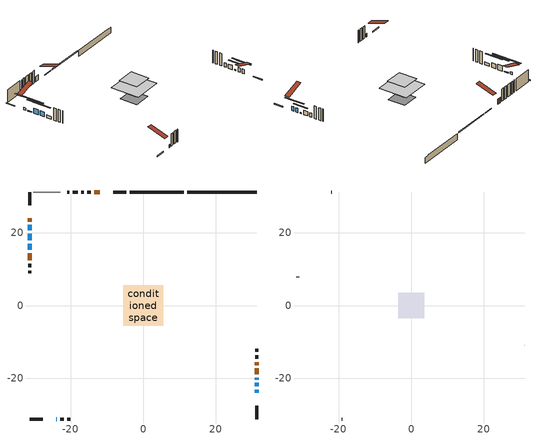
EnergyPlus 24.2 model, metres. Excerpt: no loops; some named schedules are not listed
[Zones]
conditioned space
 floor outside (Floor1 construction): -2.31,-2.31 -2.31,2.31 2.31,2.31 2.31,-2.31 z0.16
 floor adiabatic (AdiabaticFloorConstruction): -5.53,-5.53 -5.53,5.53 5.53,5.53 5.53,-5.53 z2.6
 floor foundation (Slab1 construction): -3.4,-3.4 -3.4,3.4 3.4,3.4 3.4,-3.4 z-2.16
 wall outside (RimJoist2 construction): -4.67,31.25 -8.27,31.25 / -31.25,-31.25 -27.65,-31.25 / -31.25,31.25 -31.25,27.65 / 31.25,-31.25 31.25,-27.65 z0.16:0.46
 wall outside (AdiabaticWallConstruction 1): -11.95,31.25 -13.47,31.25 z0.16:2.19
 wall outside (AdiabaticWallConstruction): -23.97,-31.25 -23.76,-31.25 z0.16:1.38; -31.25,22.17 -31.25,20.69 z0.16:0.44; 31.25,-23.96 31.25,-23.15 / 31.25,-22.22 31.25,-21.33 z0.16:1.81; 31.25,-20.4 31.25,-19.89 z0.16:0.67; -31.25,19.77 -31.25,17.99 z0.16:2.19; -31.25,17.06 -31.25,15.33 z0.16:1.99
 wall outside (Wall1 construction): -14.4,31.25 -15.39,31.25 / -22.83,-31.25 -21.84,-31.25 / -31.25,11.54 -31.25,10.55 / 31.25,-14.67 31.25,-13.68 z0.16:5.04
 wall outside (Wall2 construction): -16.32,31.25 -17.13,31.25 / -20.91,-31.25 -20.1,-31.25 / -31.25,9.62 -31.25,8.81 / 31.25,-12.75 31.25,-11.93 z0.16:5.04
 wall foundation (FoundationWall1 construction): 12.05,31.25,-2.16 12.05,31.25,0.16 29.33,31.25,0.16 29.33,31.25,-0.06 31.25,31.25,-0.06 31.25,31.25,-2.16
 wall othersidecoefficients (RimJoist1 construction): 11.12,31.25 -3.74,31.25 z0.16:0.46
 wall othersidecoefficients (AdiabaticWallConstruction): -31.25,23.97 -31.25,23.1 z0.16:1.02; 31.25,-18.96 31.25,-17.34 / 31.25,-16.41 31.25,-15.59 z0.16:1.81; -31.25,14.4 -31.25,12.47 z0.16:1.28
 wall othersidecoefficients (Wall3 construction): -18.06,31.25 -19.41,31.25 z0.16:5.04
 wall othersidecoefficients (Wall4 construction): -20.34,31.25 -20.94,31.25 z0.16:5.04
 wall adiabatic (Wall6 construction): -22.92,31.25 -30.32,31.25 z0.16:5.04
 window (WindowConstruction 5): -23.96,-31.25 -23.76,-31.25 z0.16:1.38
 window (WindowConstruction 6): -31.25,22.17 -31.25,20.69 z0.16:0.44
 window (WindowConstruction): 31.25,-23.96 31.25,-23.15 z0.16:1.81
 window (WindowConstruction 1): 31.25,-22.22 31.25,-21.33 z0.16:1.81
 window (WindowConstruction 2): 31.25,-20.4 31.25,-19.89 z0.16:0.67
 window (WindowConstruction 3): -31.25,19.77 -31.25,17.99 z0.16:2.19
 window (WindowConstruction 4): -31.25,17.06 -31.25,15.33 z0.16:1.99
 door (Door): -11.95,31.25 -13.47,31.25 z0.16:2.19
 door inside (Window 3): -31.25,23.96 -31.25,23.1 z0.16:1.02
 door inside (Window): 31.25,-18.96 31.25,-17.34 z0.16:1.81
 door inside (Window 1): 31.25,-16.41 31.25,-15.6 z0.16:1.81
 door inside (Window 2): -31.25,14.4 -31.25,12.47 z0.16:1.28
 ceiling adiabatic (AdiabaticFloorConstruction): 5.53,-5.53 5.53,5.53 -5.53,5.53 -5.53,-5.53 z2.6
attic - vented
 floor to conditioned space (Floor2 construction Reversed): -3.55,-3.55 -3.55,3.55 3.55,3.55 3.55,-3.55 z5.04
 wall outside (Wall5 construction): -21.87,31.25 -21.99,31.25 / -19.17,-31.25 -19.05,-31.25 / -31.25,7.88 -31.25,7.76 / 31.25,-11.01 31.25,-10.89 z0.16:5.04
 roof outside (Roof1 construction): -11.02,31.25,5.04 -11.02,24.32,7.34 -9.2,24.32,7.34 -9.2,31.25,5.04; -24.89,-31.25,5.04 -24.89,-24.32,7.34 -26.72,-24.32,7.34 -26.72,-31.25,5.04; -31.25,24.89,5.04 -24.32,24.89,7.34 -24.32,26.72,7.34 -31.25,26.72,5.04; 31.25,-24.89,5.04 24.32,-24.89,7.34 24.32,-26.72,7.34 31.25,-26.72,5.04
shading: -31.25,15.61 -31.25,27.25 -31.66,27.25 -31.66,15.61 z5.52; 31.25,-20.51 31.25,-26.6 31.66,-26.6 31.66,-20.51 z4.45; 31.25,-18.69 31.25,-24.86 31.66,-24.86 31.66,-18.69 z4.45; 31.25,-17.25 31.25,-23.04 31.66,-23.04 31.66,-17.25 z3.31; -31.25,15.35 -31.25,22.4 -31.66,22.4 -31.66,15.35 z4.83; -31.25,12.69 -31.25,19.7 -31.66,19.7 -31.66,12.69 z4.63
[Building]
Building 1: Terrain=Suburbs
[Site:Location]
Toronto City Centre_ON: Latitude {deg}=43.63; Longitude {deg}=-79.39; Time Zone {hr}=-5; Elevation {m}=77; Keep Site Location Information=Yes
[Site:GroundTemperature:Shallow]
5.01852, 3.26908, 3.12898, 3.95918, 7.29196, 10.6092, 13.4851, 15.3069, 15.4617, 13.9799, 11.1774, 7.9619
[Site:WaterMainsTemperature]
Calculation Method=Schedule; Temperature Schedule=mains temperature schedule
[Material] Roughness=Rough; Thermal Absorptance=0.9
Name | Thickness {m} | Conductivity {W/m-K} | Density {kg/m3} | Specific Heat {J/kg-K} | Solar Absorptance | Visible Absorptance
asphalt or fiberglass shingles | 0.00635 | 0.162714 | 1121.4 | 1465.45 | 0.91 | 0.91
ceiling loosefill ins | 0.0846667 | 0.0480833 | 16.02 | 1046.75 | 0.7 | 0.7
ceiling stud and cavity | 0.1397 | 0.107357 | 65.682 | 1177.47 | 0.7 | 0.7
concrete 4.0 in. | 0.1016 | 1.803125 | 2242.8 | 837.4 | 0.7 | 0.7
concrete 8.0 in. | 0.2032 | 1.803125 | 2242.8 | 837.4 | 0.7 | 0.7
door material | 0.04445 | 0.419911 | 512.64 | 1214.23 | 0.7 | 0.7
door material 1 | 0.04445 | 0.438462 | 512.64 | 1214.23 | 0.7 | 0.7
door material 2 | 0.04445 | 0.42588 | 512.64 | 1214.23 | 0.7 | 0.7
door material 3 | 0.04445 | 0.450386 | 512.64 | 1214.23 | 0.7 | 0.7
door material 4 | 0.04445 | 0.327969 | 512.64 | 1214.23 | 0.7 | 0.7
exterior vertical ins | 0.00196271 | 0.029427 | 32.04 | 1214.23 | 0.7 | 0.7
floor covering | 0.0127 | 0.0433444 | 54.468 | 1339.84 | 0.6 | 0.6
floor rigid ins; rim joist rigid ins | 0.051816 | 0.029427 | 32.04 | 1214.23 | 0.7 | 0.7
floor rigid ins 1; wall rigid ins | 0.512978 | 0.029427 | 32.04 | 1214.23 | 0.7 | 0.7
floor stud and cavity | 0.1397 | 0.118379 | 92.3553 | 1139.71 | 0.7 | 0.7
floor stud and cavity 1 | 0.1397 | 1.75129 | 37.0049 | 1207.88 | 0.7 | 0.7
furniture material conditioned space 1 | 0.1524 | 0.115458 | 640.8 | 1214.23 | 0.6 | 0.6
gypsum board | 0.0127 | 0.160291 | 801 | 837.4 | 0.6 | 0.6
gypsum board 1 | 0.0127 | 0.160291 | 801 | 837.4 | 0.7 | 0.7
osb sheathing 0.5 in. | 0.0127 | 0.115458 | 512.64 | 1214.23 | 0.7 | 0.7
osb sheathing 0.5 in. 1 | 0.0127 | 0.115458 | 512.64 | 1214.23 | 0.74 | 0.74
osb sheathing 0.75 in. | 0.01905 | 0.115458 | 512.64 | 1214.23 | 0.7 | 0.7
osb sheathing 2.0 in. | 0.0508 | 0.115458 | 512.64 | 1214.23 | 0.7 | 0.7
rim joist stud and cavity | 0.0508 | 0.0360119 | 125.044 | 1163.47 | 0.6 | 0.6
rim joist stud and cavity 1 | 0.0508 | 0.0555256 | 125.044 | 1163.47 | 0.6 | 0.6
slab rigid ins | 0.00025908 | 0.029427 | 32.04 | 1214.23 | 0.7 | 0.7
wall stud and cavity | 0.1397 | 0.102372 | 139.0536 | 1170.24 | 0.7 | 0.7
wall stud and cavity 1 | 0.1397 | 0.0863312 | 139.0536 | 1170.24 | 0.7 | 0.7
wall stud and cavity 2 | 0.1397 | 0.105148 | 139.0536 | 1170.24 | 0.7 | 0.7
wall stud and cavity 3 | 0.1397 | 0.0854438 | 139.0536 | 1170.24 | 0.7 | 0.7
wall stud and cavity 4 | 0.0889 | 6.9971 | 50.32683 | 1063.81 | 0.6 | 0.6
wall stud and cavity 5 | 0.1397 | 0.0784328 | 139.0536 | 1170.24 | 0.7 | 0.7
wall stud and cavity 6 | 0.0889 | 0.380278 | 52.3479 | 1209.89 | 0.7 | 0.7
wall stud and cavity 7 | 0.0889 | 0.391764 | 83.0341 | 1211.67 | 0.7 | 0.7
wood siding | 0.0254 | 0.102417 | 544.68 | 1172.36 | 0.74 | 0.74
wood siding 1 | 0.00254 | 0.102417 | 544.68 | 1172.36 | 0.74 | 0.74
wood siding 2; wood siding 3; wood siding 4 | 0.0254 | 0.102417 | 544.68 | 1172.36 | 0.7 | 0.7
[WindowMaterial:SimpleGlazingSystem]
Name | U-Factor {W/m2-K} | Solar Heat Gain Coefficient
WindowMaterial | 2.93325 | 0.65
WindowMaterial 1 | 2.927009 | 0.66
WindowMaterial 2 | 3.023535 | 0.55
WindowMaterial 3 | 2.97754 | 0.59
WindowMaterial 4 | 2.88953 | 0.69
WindowMaterial 5 | 3.30005 | 0.54
WindowMaterial 6 | 3.07861 | 0.49
[Construction]
AdiabaticFloorConstruction: floor stud and cavity 1, floor rigid ins 1, osb sheathing 0.75 in., floor covering
AdiabaticWallConstruction: wood siding 3, wall rigid ins, wall stud and cavity 6, gypsum board
AdiabaticWallConstruction 1: wood siding 4, wall rigid ins, wall stud and cavity 6, gypsum board
Door: door material 4
Floor1 construction: floor stud and cavity, floor rigid ins, osb sheathing 0.75 in., floor covering
Floor2 construction Reversed: gypsum board, ceiling stud and cavity, ceiling loosefill ins
FoundationWall1 construction: concrete 8.0 in., gypsum board 1
furniture construction conditioned space 1: furniture material conditioned space 1
PartitionWallConstruction: gypsum board, wall stud and cavity 7, gypsum board
RimJoist1 construction: rim joist rigid ins, osb sheathing 2.0 in., rim joist stud and cavity
RimJoist2 construction: wood siding 2, osb sheathing 2.0 in., rim joist stud and cavity 1
Roof1 construction: asphalt or fiberglass shingles
Slab1 construction: slab rigid ins, concrete 4.0 in.
Wall1 construction: wood siding, osb sheathing 0.5 in., wall stud and cavity, gypsum board
Wall2 construction: wood siding, osb sheathing 0.5 in., wall stud and cavity 1, gypsum board
Wall3 construction: osb sheathing 0.5 in. 1, wall stud and cavity 2, gypsum board
Wall4 construction: osb sheathing 0.5 in. 1, wall stud and cavity 3, gypsum board
Wall5 construction: wood siding 1, wall stud and cavity 4
Wall6 construction: osb sheathing 0.5 in. 1, wall stud and cavity 5, gypsum board
Window: door material
Window 1: door material 1
Window 2: door material 2
Window 3: door material 3
WindowConstruction: WindowMaterial
WindowConstruction 1: WindowMaterial 1
WindowConstruction 2: WindowMaterial 2
WindowConstruction 3: WindowMaterial 3
WindowConstruction 4: WindowMaterial 4
WindowConstruction 5: WindowMaterial 5
WindowConstruction 6: WindowMaterial 6
[Zone] Multiplier=1; Part of Total Floor Area=Yes
Name | Volume {m3}
attic - vented | 18.9085
conditioned space | 427.5
[Space]
Name | Zone | Volume {m3}
attic - vented 1 | attic - vented | 18.9085
conditioned space 1 | conditioned space | 427.5
[ZoneInfiltration:EffectiveLeakageArea]
infil attic - vented 1: Zone or Space=attic - vented 1; Schedule=Always On Discrete; Effective Air Leakage Area {cm2}=2125.89; Stack Coefficient=0.000499547; Wind Coefficient=1.51011e-05
[ZoneMixing]
whole house fan mix: Zone or Space=attic - vented; Schedule=Always On Continuous; Design Flow Rate Calculation Method=Flow/Zone; Design Flow Rate {m3/s}=0; Source Zone or Space=conditioned space
[SurfaceProperty:OtherSideCoefficients]
other non-freezing space: Combined Convective/Radiative Film Coefficient {W/m2-K}=8.35; Constant Temperature Coefficient=1; External Dry-Bulb Temperature Coefficient=0; Ground Temperature Coefficient=0; Wind Speed Coefficient=0; Zone Air Temperature Coefficient=0; Constant Temperature Schedule=other non-freezing space; Previous Other Side Temperature Coefficient=0
[SurfaceProperty:ExposedFoundationPerimeter]
Slab1: Exposed Perimeter Calculation Method=TotalExposedPerimeter; Total Exposed Perimeter {m}=19.199
[InternalMass] Zone or ZoneList=conditioned space; Space or SpaceList=conditioned space 1
Name | Construction | Surface Area {m2}
furniture mass conditioned space 1 | furniture construction conditioned space 1 | 75.9757
partition wall mass | PartitionWallConstruction | 189.939
[Lights]
interior lighting: Zone or ZoneList or Space or SpaceList=conditioned space 1; Schedule=interior lighting schedule; Design Level Calculation Method=LightingLevel; Lighting Level {W}=343.2; Return Air Fraction=0; Fraction Radiant=0.6; Fraction Visible=0.2; Fraction Replaceable=1
[People]
occupants: Zone or ZoneList or Space or SpaceList=conditioned space 1; Number of People Schedule=occupants schedule; Number of People Calculation Method=People; Number of People=3; Fraction Radiant=0.314171; Sensible Heat Fraction=0.56303; Activity Level Schedule=occupants activity schedule; Carbon Dioxide Generation Rate {m3/s-W}=0; Enable ASHRAE 55 Comfort Warnings=No; Mean Radiant Temperature Calculation Type=EnclosureAveraged
[ElectricEquipment] Zone or ZoneList or Space or SpaceList=conditioned space 1; Design Level Calculation Method=EquipmentLevel
Name | Schedule | Design Level {W} | Fraction Latent | Fraction Radiant | Fraction Lost
clothes dryer | clothes dryer schedule | 140.772 | 0.015 | 0.081 | 0.85
clothes washer | clothes washer schedule | 32.1985 | 0.03 | 0.162 | 0.7
cooking range | cooking range schedule | 208.969 | 0.08 | 0.432 | 0.2
dishwasher | dishwasher schedule | 66.8632 | 0.3 | 0.18 | 0.4
fridge | fridge schedule | 72.9452 | 0 | 0.6 | 0
mech vent bath fan 0 | mech vent bath fan 0 schedule | 4.4 | 0 | 0 | 1
mech vent house fan | mech vent house fan schedule | 0 | 0 | 0 | 1
mech vent house fan cfis | mech vent house fan cfis schedule | 0 | 0 | 0 | 0
mech vent range fan 0 | mech vent range fan 0 schedule | 2.2 | 0 | 0 | 1
misc plug loads | misc plug loads schedule | 494.7 | 0.045 | 0.513 | 0.1
whole house fan | Always On Discrete | 0 | 0 | 0 | 1
[OtherEquipment] Zone or ZoneList or Space or SpaceList=conditioned space 1; Design Level Calculation Method=EquipmentLevel
Name | Fuel Type | Schedule | Design Level {W} | Fraction Latent | Fraction Radiant | Fraction Lost
clothes dryer 1 | Electricity | clothes dryer schedule | 0 | 0.015 | 0.081 | 0.85
cooking range 1 | Electricity | cooking range schedule | 0 | 0.08 | 0.432 | 0.2
general water use latent | None | general water use schedule | 59.3978 | 1 | 0 | 0
general water use sensible | None | general water use schedule | -58.539 | 0 | 0.6 | 0
mech vent house fan latent load | None | Always On Discrete | 0 | 1 | 0 | 0
mech vent house fan sensible load | None | Always On Discrete | 0 | 0 | 0 | 0
water heater energy adjustment1 | NaturalGas | Always On Discrete | 0.01 | 0 | 0 | 1
[ZoneInfiltration:DesignFlowRate] Zone or ZoneList or Space or SpaceList=conditioned space 1; Schedule=Always On Discrete; Design Flow Rate Calculation Method=Flow/Zone; Design Flow Rate {m3/s}=0
infil flow; natural vent flow; whole house fan flow
[Foundation:Kiva]
Foundation Kiva 1: Initial Indoor Air Temperature {C}=18; Wall Height Above Grade {m}=0.15999; Wall Depth Below Slab {m}=0.2032; Custom Block Material Name 1=exterior vertical ins; Custom Block Depth 1 {m}=2.31999; Custom Block X Position 1 {m}=0.2159; Custom Block Z Position 1 {m}=0
[Foundation:Kiva:Settings]
Soil Conductivity {W/m-K}=0.849921; Soil Density {kg/m3}=1842.3; Soil Specific Heat {J/kg-K}=418.7; Ground Solar Absorptivity=0.9; Ground Thermal Absorptivity=0.9; Ground Surface Roughness {m}=0.03; Far-Field Width {m}=40; Deep-Ground Boundary Condition=ZeroFlux; Deep-Ground Depth {m}=40; Minimum Cell Dimension {m}=0.2; Maximum Cell Growth Coefficient=3; Simulation Timestep=Timestep
[Exterior:Lights]
exterior lighting: Schedule=exterior lighting schedule; Design Level {W}=75.6
[Schedule:Constant]
Name | Hourly Value
Always On Continuous; mech vent house fan schedule; mech vent house fan cfis schedule; Always On Discrete | 1
other non-freezing space; fridge schedule | 0
occupants activity schedule | 117.228
[Schedule:Week:Daily]
interior lighting schedule Week Rule - Jan1-Jan27: interior lighting schedule day, interior lighting schedule day, interior lighting schedule day, interior lighting schedule day, interior lighting schedule day, interior lighting schedule day, interior lighting schedule day, interior lighting schedule default day, interior lighting schedule default day, interior lighting schedule default day, interior lighting schedule default day, interior lighting schedule default day
interior lighting schedule Week Rule - Jan28-Feb3: interior lighting schedule day, interior lighting schedule day, interior lighting schedule day, interior lighting schedule day, interior lighting schedule day 1, interior lighting schedule day 1, interior lighting schedule day 1, interior lighting schedule default day, interior lighting schedule default day, interior lighting schedule default day, interior lighting schedule default day, interior lighting schedule default day
interior lighting schedule Week Rule - Feb4-Feb24: interior lighting schedule day 1, interior lighting schedule day 1, interior lighting schedule day 1, interior lighting schedule day 1, interior lighting schedule day 1, interior lighting schedule day 1, interior lighting schedule day 1, interior lighting schedule default day, interior lighting schedule default day, interior lighting schedule default day, interior lighting schedule default day, interior lighting schedule default day
interior lighting schedule Week Rule - Feb25-Mar3: interior lighting schedule day 1, interior lighting schedule day 1, interior lighting schedule day 1, interior lighting schedule day 1, interior lighting schedule day 2, interior lighting schedule day 2, interior lighting schedule day 2, interior lighting schedule default day, interior lighting schedule default day, interior lighting schedule default day, interior lighting schedule default day, interior lighting schedule default day
interior lighting schedule Week Rule - Mar4-Mar31: interior lighting schedule day 2, interior lighting schedule day 2, interior lighting schedule day 2, interior lighting schedule day 2, interior lighting schedule day 2, interior lighting schedule day 2, interior lighting schedule day 2, interior lighting schedule default day, interior lighting schedule default day, interior lighting schedule default day, interior lighting schedule default day, interior lighting schedule default day
interior lighting schedule Week Rule - Apr1-Apr28: interior lighting schedule day 3, interior lighting schedule day 3, interior lighting schedule day 3, interior lighting schedule day 3, interior lighting schedule day 3, interior lighting schedule day 3, interior lighting schedule day 3, interior lighting schedule default day, interior lighting schedule default day, interior lighting schedule default day, interior lighting schedule default day, interior lighting schedule default day
interior lighting schedule Week Rule - Apr29-May5: interior lighting schedule day 3, interior lighting schedule day 3, interior lighting schedule day 4, interior lighting schedule day 4, interior lighting schedule day 4, interior lighting schedule day 4, interior lighting schedule day 4, interior lighting schedule default day, interior lighting schedule default day, interior lighting schedule default day, interior lighting schedule default day, interior lighting schedule default day
interior lighting schedule Week Rule - May6-May26: interior lighting schedule day 4, interior lighting schedule day 4, interior lighting schedule day 4, interior lighting schedule day 4, interior lighting schedule day 4, interior lighting schedule day 4, interior lighting schedule day 4, interior lighting schedule default day, interior lighting schedule default day, interior lighting schedule default day, interior lighting schedule default day, interior lighting schedule default day
interior lighting schedule Week Rule - May27-Jun2: interior lighting schedule day 4, interior lighting schedule day 4, interior lighting schedule day 4, interior lighting schedule day 4, interior lighting schedule day 4, interior lighting schedule day 5, interior lighting schedule day 5, interior lighting schedule default day, interior lighting schedule default day, interior lighting schedule default day, interior lighting schedule default day, interior lighting schedule default day
interior lighting schedule Week Rule - Jun3-Jun30: interior lighting schedule day 5, interior lighting schedule day 5, interior lighting schedule day 5, interior lighting schedule day 5, interior lighting schedule day 5, interior lighting schedule day 5, interior lighting schedule day 5, interior lighting schedule default day, interior lighting schedule default day, interior lighting schedule default day, interior lighting schedule default day, interior lighting schedule default day
interior lighting schedule Week Rule - Jul1-Jul28: interior lighting schedule day 6, interior lighting schedule day 6, interior lighting schedule day 6, interior lighting schedule day 6, interior lighting schedule day 6, interior lighting schedule day 6, interior lighting schedule day 6, interior lighting schedule default day, interior lighting schedule default day, interior lighting schedule default day, interior lighting schedule default day, interior lighting schedule default day
interior lighting schedule Week Rule - Jul29-Aug4: interior lighting schedule day 6, interior lighting schedule day 6, interior lighting schedule day 6, interior lighting schedule day 7, interior lighting schedule day 7, interior lighting schedule day 7, interior lighting schedule day 7, interior lighting schedule default day, interior lighting schedule default day, interior lighting schedule default day, interior lighting schedule default day, interior lighting schedule default day
interior lighting schedule Week Rule - Aug5-Aug25: interior lighting schedule day 7, interior lighting schedule day 7, interior lighting schedule day 7, interior lighting schedule day 7, interior lighting schedule day 7, interior lighting schedule day 7, interior lighting schedule day 7, interior lighting schedule default day, interior lighting schedule default day, interior lighting schedule default day, interior lighting schedule default day, interior lighting schedule default day
interior lighting schedule Week Rule - Aug26-Sep1: interior lighting schedule day 7, interior lighting schedule day 7, interior lighting schedule day 7, interior lighting schedule day 7, interior lighting schedule day 7, interior lighting schedule day 7, interior lighting schedule day 8, interior lighting schedule default day, interior lighting schedule default day, interior lighting schedule default day, interior lighting schedule default day, interior lighting schedule default day
interior lighting schedule Week Rule - Sep2-Sep29: interior lighting schedule day 8, interior lighting schedule day 8, interior lighting schedule day 8, interior lighting schedule day 8, interior lighting schedule day 8, interior lighting schedule day 8, interior lighting schedule day 8, interior lighting schedule default day, interior lighting schedule default day, interior lighting schedule default day, interior lighting schedule default day, interior lighting schedule default day
interior lighting schedule Week Rule - Sep30-Oct6: interior lighting schedule day 8, interior lighting schedule day 9, interior lighting schedule day 9, interior lighting schedule day 9, interior lighting schedule day 9, interior lighting schedule day 9, interior lighting schedule day 9, interior lighting schedule default day, interior lighting schedule default day, interior lighting schedule default day, interior lighting schedule default day, interior lighting schedule default day
interior lighting schedule Week Rule - Oct7-Oct27: interior lighting schedule day 9, interior lighting schedule day 9, interior lighting schedule day 9, interior lighting schedule day 9, interior lighting schedule day 9, interior lighting schedule day 9, interior lighting schedule day 9, interior lighting schedule default day, interior lighting schedule default day, interior lighting schedule default day, interior lighting schedule default day, interior lighting schedule default day
interior lighting schedule Week Rule - Oct28-Nov3: interior lighting schedule day 9, interior lighting schedule day 9, interior lighting schedule day 9, interior lighting schedule day 9, interior lighting schedule day 10, interior lighting schedule day 10, interior lighting schedule day 10, interior lighting schedule default day, interior lighting schedule default day, interior lighting schedule default day, interior lighting schedule default day, interior lighting schedule default day
interior lighting schedule Week Rule - Nov4-Nov24: interior lighting schedule day 10, interior lighting schedule day 10, interior lighting schedule day 10, interior lighting schedule day 10, interior lighting schedule day 10, interior lighting schedule day 10, interior lighting schedule day 10, interior lighting schedule default day, interior lighting schedule default day, interior lighting schedule default day, interior lighting schedule default day, interior lighting schedule default day
interior lighting schedule Week Rule - Nov25-Dec1: interior lighting schedule day 10, interior lighting schedule day 10, interior lighting schedule day 10, interior lighting schedule day 10, interior lighting schedule day 10, interior lighting schedule day 10, interior lighting schedule day 11, interior lighting schedule default day, interior lighting schedule default day, interior lighting schedule default day, interior lighting schedule default day, interior lighting schedule default day
interior lighting schedule Week Rule - Dec2-Dec31: interior lighting schedule day 11, interior lighting schedule day 11, interior lighting schedule day 11, interior lighting schedule day 11, interior lighting schedule day 11, interior lighting schedule day 11, interior lighting schedule day 11, interior lighting schedule default day, interior lighting schedule default day, interior lighting schedule default day, interior lighting schedule default day, interior lighting schedule default day
occupants schedule Week Rule - Jan1-Dec31: occupants schedule day, occupants schedule day, occupants schedule day, occupants schedule day, occupants schedule day, occupants schedule day, occupants schedule day, occupants schedule default day, occupants schedule default day, occupants schedule default day, occupants schedule default day, occupants schedule default day
clothes dryer schedule Week Rule - Jan1-Dec31: clothes dryer schedule day, clothes dryer schedule day, clothes dryer schedule day, clothes dryer schedule day, clothes dryer schedule day, clothes dryer schedule day, clothes dryer schedule day, clothes dryer schedule default day, clothes dryer schedule default day, clothes dryer schedule default day, clothes dryer schedule default day, clothes dryer schedule default day
clothes washer schedule Week Rule - Jan1-Dec31: clothes washer schedule day, clothes washer schedule day, clothes washer schedule day, clothes washer schedule day, clothes washer schedule day, clothes washer schedule day, clothes washer schedule day, clothes washer schedule default day, clothes washer schedule default day, clothes washer schedule default day, clothes washer schedule default day, clothes washer schedule default day
cooking range schedule Week Rule - Jan1-Dec31: cooking range schedule day, cooking range schedule day, cooking range schedule day, cooking range schedule day, cooking range schedule day, cooking range schedule day, cooking range schedule day, cooking range schedule default day, cooking range schedule default day, cooking range schedule default day, cooking range schedule default day, cooking range schedule default day
dishwasher schedule Week Rule - Jan1-Dec31: dishwasher schedule day, dishwasher schedule day, dishwasher schedule day, dishwasher schedule day, dishwasher schedule day, dishwasher schedule day, dishwasher schedule day, dishwasher schedule default day, dishwasher schedule default day, dishwasher schedule default day, dishwasher schedule default day, dishwasher schedule default day
mech vent bath fan 0 schedule Week Rule - Jan1-Dec31: mech vent bath fan 0 schedule day, mech vent bath fan 0 schedule day, mech vent bath fan 0 schedule day, mech vent bath fan 0 schedule day, mech vent bath fan 0 schedule day, mech vent bath fan 0 schedule day, mech vent bath fan 0 schedule day, mech vent bath fan 0 schedule default day, mech vent bath fan 0 schedule default day, mech vent bath fan 0 schedule default day, mech vent bath fan 0 schedule default day, mech vent bath fan 0 schedule default day
mech vent range fan 0 schedule Week Rule - Jan1-Dec31: mech vent range fan 0 schedule day, mech vent range fan 0 schedule day, mech vent range fan 0 schedule day, mech vent range fan 0 schedule day, mech vent range fan 0 schedule day, mech vent range fan 0 schedule day, mech vent range fan 0 schedule day, mech vent range fan 0 schedule default day, mech vent range fan 0 schedule default day, mech vent range fan 0 schedule default day, mech vent range fan 0 schedule default day, mech vent range fan 0 schedule default day
misc plug loads schedule Week Rule - Jan1-Dec31: misc plug loads schedule day, misc plug loads schedule day, misc plug loads schedule day, misc plug loads schedule day, misc plug loads schedule day, misc plug loads schedule day, misc plug loads schedule day, misc plug loads schedule default day, misc plug loads schedule default day, misc plug loads schedule default day, misc plug loads schedule default day, misc plug loads schedule default day
general water use schedule Week Rule - Jan1-Dec31: general water use schedule day, general water use schedule day, general water use schedule day, general water use schedule day, general water use schedule day, general water use schedule day, general water use schedule day, general water use schedule default day, general water use schedule default day, general water use schedule default day, general water use schedule default day, general water use schedule default day
exterior lighting schedule Week Rule - Jan1-Jan27: exterior lighting schedule day, exterior lighting schedule day, exterior lighting schedule day, exterior lighting schedule day, exterior lighting schedule day, exterior lighting schedule day, exterior lighting schedule day, exterior lighting schedule default day, exterior lighting schedule default day, exterior lighting schedule default day, exterior lighting schedule default day, exterior lighting schedule default day
exterior lighting schedule Week Rule - Jan28-Feb3: exterior lighting schedule day, exterior lighting schedule day, exterior lighting schedule day, exterior lighting schedule day, exterior lighting schedule day 1, exterior lighting schedule day 1, exterior lighting schedule day 1, exterior lighting schedule default day, exterior lighting schedule default day, exterior lighting schedule default day, exterior lighting schedule default day, exterior lighting schedule default day
exterior lighting schedule Week Rule - Feb4-Feb24: exterior lighting schedule day 1, exterior lighting schedule day 1, exterior lighting schedule day 1, exterior lighting schedule day 1, exterior lighting schedule day 1, exterior lighting schedule day 1, exterior lighting schedule day 1, exterior lighting schedule default day, exterior lighting schedule default day, exterior lighting schedule default day, exterior lighting schedule default day, exterior lighting schedule default day
exterior lighting schedule Week Rule - Feb25-Mar3: exterior lighting schedule day 1, exterior lighting schedule day 1, exterior lighting schedule day 1, exterior lighting schedule day 1, exterior lighting schedule day 2, exterior lighting schedule day 2, exterior lighting schedule day 2, exterior lighting schedule default day, exterior lighting schedule default day, exterior lighting schedule default day, exterior lighting schedule default day, exterior lighting schedule default day
exterior lighting schedule Week Rule - Mar4-Mar31: exterior lighting schedule day 2, exterior lighting schedule day 2, exterior lighting schedule day 2, exterior lighting schedule day 2, exterior lighting schedule day 2, exterior lighting schedule day 2, exterior lighting schedule day 2, exterior lighting schedule default day, exterior lighting schedule default day, exterior lighting schedule default day, exterior lighting schedule default day, exterior lighting schedule default day
exterior lighting schedule Week Rule - Apr1-Apr28: exterior lighting schedule day 3, exterior lighting schedule day 3, exterior lighting schedule day 3, exterior lighting schedule day 3, exterior lighting schedule day 3, exterior lighting schedule day 3, exterior lighting schedule day 3, exterior lighting schedule default day, exterior lighting schedule default day, exterior lighting schedule default day, exterior lighting schedule default day, exterior lighting schedule default day
exterior lighting schedule Week Rule - Apr29-May5: exterior lighting schedule day 3, exterior lighting schedule day 3, exterior lighting schedule day 4, exterior lighting schedule day 4, exterior lighting schedule day 4, exterior lighting schedule day 4, exterior lighting schedule day 4, exterior lighting schedule default day, exterior lighting schedule default day, exterior lighting schedule default day, exterior lighting schedule default day, exterior lighting schedule default day
exterior lighting schedule Week Rule - May6-May26: exterior lighting schedule day 4, exterior lighting schedule day 4, exterior lighting schedule day 4, exterior lighting schedule day 4, exterior lighting schedule day 4, exterior lighting schedule day 4, exterior lighting schedule day 4, exterior lighting schedule default day, exterior lighting schedule default day, exterior lighting schedule default day, exterior lighting schedule default day, exterior lighting schedule default day
exterior lighting schedule Week Rule - May27-Jun2: exterior lighting schedule day 4, exterior lighting schedule day 4, exterior lighting schedule day 4, exterior lighting schedule day 4, exterior lighting schedule day 4, exterior lighting schedule day 5, exterior lighting schedule day 5, exterior lighting schedule default day, exterior lighting schedule default day, exterior lighting schedule default day, exterior lighting schedule default day, exterior lighting schedule default day
exterior lighting schedule Week Rule - Jun3-Jun30: exterior lighting schedule day 5, exterior lighting schedule day 5, exterior lighting schedule day 5, exterior lighting schedule day 5, exterior lighting schedule day 5, exterior lighting schedule day 5, exterior lighting schedule day 5, exterior lighting schedule default day, exterior lighting schedule default day, exterior lighting schedule default day, exterior lighting schedule default day, exterior lighting schedule default day
exterior lighting schedule Week Rule - Jul1-Jul28: exterior lighting schedule day 6, exterior lighting schedule day 6, exterior lighting schedule day 6, exterior lighting schedule day 6, exterior lighting schedule day 6, exterior lighting schedule day 6, exterior lighting schedule day 6, exterior lighting schedule default day, exterior lighting schedule default day, exterior lighting schedule default day, exterior lighting schedule default day, exterior lighting schedule default day
exterior lighting schedule Week Rule - Jul29-Aug4: exterior lighting schedule day 6, exterior lighting schedule day 6, exterior lighting schedule day 6, exterior lighting schedule day 7, exterior lighting schedule day 7, exterior lighting schedule day 7, exterior lighting schedule day 7, exterior lighting schedule default day, exterior lighting schedule default day, exterior lighting schedule default day, exterior lighting schedule default day, exterior lighting schedule default day
exterior lighting schedule Week Rule - Aug5-Aug25: exterior lighting schedule day 7, exterior lighting schedule day 7, exterior lighting schedule day 7, exterior lighting schedule day 7, exterior lighting schedule day 7, exterior lighting schedule day 7, exterior lighting schedule day 7, exterior lighting schedule default day, exterior lighting schedule default day, exterior lighting schedule default day, exterior lighting schedule default day, exterior lighting schedule default day
exterior lighting schedule Week Rule - Aug26-Sep1: exterior lighting schedule day 7, exterior lighting schedule day 7, exterior lighting schedule day 7, exterior lighting schedule day 7, exterior lighting schedule day 7, exterior lighting schedule day 7, exterior lighting schedule day 8, exterior lighting schedule default day, exterior lighting schedule default day, exterior lighting schedule default day, exterior lighting schedule default day, exterior lighting schedule default day
exterior lighting schedule Week Rule - Sep2-Sep29: exterior lighting schedule day 8, exterior lighting schedule day 8, exterior lighting schedule day 8, exterior lighting schedule day 8, exterior lighting schedule day 8, exterior lighting schedule day 8, exterior lighting schedule day 8, exterior lighting schedule default day, exterior lighting schedule default day, exterior lighting schedule default day, exterior lighting schedule default day, exterior lighting schedule default day
[Schedule:Year]
interior lighting schedule: interior lighting schedule Week Rule - Jan1-Jan27, 1, 1, 1, 27, interior lighting schedule Week Rule - Jan28-Feb3, 1, 28, 2, 3, interior lighting schedule Week Rule - Feb4-Feb24, 2, 4, 2, 24, interior lighting schedule Week Rule - Feb25-Mar3, 2, 25, 3, 3, interior lighting schedule Week Rule - Mar4-Mar31, 3, 4, 3, 31, interior lighting schedule Week Rule - Apr1-Apr28, 4, 1, 4, 28, interior lighting schedule Week Rule - Apr29-May5, 4, 29, 5, 5, interior lighting schedule Week Rule - May6-May26, 5, 6, 5, 26, interior lighting schedule Week Rule - May27-Jun2, 5, 27, 6, 2, interior lighting schedule Week Rule - Jun3-Jun30, 6, 3, 6, 30, interior lighting schedule Week Rule - Jul1-Jul28, 7, 1, 7, 28, interior lighting schedule Week Rule - Jul29-Aug4, 7, 29, 8, 4, interior lighting schedule Week Rule - Aug5-Aug25, 8, 5, 8, 25, interior lighting schedule Week Rule - Aug26-Sep1, 8, 26, 9, 1, interior lighting schedule Week Rule - Sep2-Sep29, 9, 2, 9, 29, interior lighting schedule Week Rule - Sep30-Oct6, 9, 30, 10, 6, interior lighting schedule Week Rule - Oct7-Oct27, 10, 7, 10, 27, interior lighting schedule Week Rule - Oct28-Nov3, 10, 28, 11, 3, interior lighting schedule Week Rule - Nov4-Nov24, 11, 4, 11, 24, interior lighting schedule Week Rule - Nov25-Dec1, 11, 25, 12, 1, interior lighting schedule Week Rule - Dec2-Dec31, 12, 2, 12, 31
occupants schedule: occupants schedule Week Rule - Jan1-Dec31, 1, 1, 12, 31
clothes dryer schedule: clothes dryer schedule Week Rule - Jan1-Dec31, 1, 1, 12, 31
clothes washer schedule: clothes washer schedule Week Rule - Jan1-Dec31, 1, 1, 12, 31
cooking range schedule: cooking range schedule Week Rule - Jan1-Dec31, 1, 1, 12, 31
dishwasher schedule: dishwasher schedule Week Rule - Jan1-Dec31, 1, 1, 12, 31
mech vent bath fan 0 schedule: mech vent bath fan 0 schedule Week Rule - Jan1-Dec31, 1, 1, 12, 31
mech vent range fan 0 schedule: mech vent range fan 0 schedule Week Rule - Jan1-Dec31, 1, 1, 12, 31
misc plug loads schedule: misc plug loads schedule Week Rule - Jan1-Dec31, 1, 1, 12, 31
general water use schedule: general water use schedule Week Rule - Jan1-Dec31, 1, 1, 12, 31
exterior lighting schedule: exterior lighting schedule Week Rule - Jan1-Jan27, 1, 1, 1, 27, exterior lighting schedule Week Rule - Jan28-Feb3, 1, 28, 2, 3, exterior lighting schedule Week Rule - Feb4-Feb24, 2, 4, 2, 24, exterior lighting schedule Week Rule - Feb25-Mar3, 2, 25, 3, 3, exterior lighting schedule Week Rule - Mar4-Mar31, 3, 4, 3, 31, exterior lighting schedule Week Rule - Apr1-Apr28, 4, 1, 4, 28, exterior lighting schedule Week Rule - Apr29-May5, 4, 29, 5, 5, exterior lighting schedule Week Rule - May6-May26, 5, 6, 5, 26, exterior lighting schedule Week Rule - May27-Jun2, 5, 27, 6, 2, exterior lighting schedule Week Rule - Jun3-Jun30, 6, 3, 6, 30, exterior lighting schedule Week Rule - Jul1-Jul28, 7, 1, 7, 28, exterior lighting schedule Week Rule - Jul29-Aug4, 7, 29, 8, 4, exterior lighting schedule Week Rule - Aug5-Aug25, 8, 5, 8, 25, exterior lighting schedule Week Rule - Aug26-Sep1, 8, 26, 9, 1, exterior lighting schedule Week Rule - Sep2-Sep29, 9, 2, 9, 29, exterior lighting schedule Week Rule - Sep30-Oct6, 9, 30, 10, 6, exterior lighting schedule Week Rule - Oct7-Oct27, 10, 7, 10, 27, exterior lighting schedule Week Rule - Oct28-Nov3, 10, 28, 11, 3, exterior lighting schedule Week Rule - Nov4-Nov24, 11, 4, 11, 24, exterior lighting schedule Week Rule - Nov25-Dec1, 11, 25, 12, 1, exterior lighting schedule Week Rule - Dec2-Dec31, 12, 2, 12, 31
[Schedule:Compact]
mains temperature schedule: Through: 01/01, For: AllDays, Until: 24:00, 8.80333, Through: 01/02, For: AllDays, Until: 24:00, 8.74333, Through: 01/03, For: AllDays, Until: 24:00, 8.68389, Through: 01/04, For: AllDays, Until: 24:00, 8.62611, Through: 01/05, For: AllDays, Until: 24:00, 8.56944, Through: 01/06, For: AllDays, Until: 24:00, 8.51389, Through: 01/07, For: AllDays, Until: 24:00, 8.45944, Through: 01/08, For: AllDays, Until: 24:00, 8.40611, Through: 01/09, For: AllDays, Until: 24:00, 8.35389, Through: 01/10, For: AllDays, Until: 24:00, 8.30278, Through: 01/11, For: AllDays, Until: 24:00, 8.25333, Through: 01/12, For: AllDays, Until: 24:00, 8.205, Through: 01/13, For: AllDays, Until: 24:00, 8.15778, Through: 01/14, For: AllDays, Until: 24:00, 8.11222, Through: 01/15, For: AllDays, Until: 24:00, 8.06778, Through: 01/16, For: AllDays, Until: 24:00, 8.02444, Through: 01/17, For: AllDays, Until: 24:00, 7.98222, Through: 01/18, For: AllDays, Until: 24:00, 7.94167, Through: 01/19, For: AllDays, Until: 24:00, 7.90222, Through: 01/20, For: AllDays, Until: 24:00, 7.86444, Through: 01/21, For: AllDays, Until: 24:00, 7.82778, Through: 01/22, For: AllDays, Until: 24:00, 7.79278, Through: 01/23, For: AllDays, Until: 24:00, 7.75889, Through: 01/24, For: AllDays, Until: 24:00, 7.72667, Through: 01/25, For: AllDays, Until: 24:00, 7.69556, Through: 01/26, For: AllDays, Until: 24:00, 7.66611, Through: 01/27, For: AllDays, Until: 24:00, 7.63778, Through: 01/28, For: AllDays, Until: 24:00, 7.61111, Through: 01/29, For: AllDays, Until: 24:00, 7.58556, Through: 01/30, For: AllDays, Until: 24:00, 7.56167, Through: 01/31, For: AllDays, Until: 24:00, 7.53944, Through: 02/01, For: AllDays, Until: 24:00, 7.51833, Through: 02/02, For: AllDays, Until: 24:00, 7.49889, Through: 02/03, For: AllDays, Until: 24:00, 7.48111, Through: 02/04, For: AllDays, Until: 24:00, 7.46444, Through: 02/05, For: AllDays, Until: 24:00, 7.44944, Through: 02/06, For: AllDays, Until: 24:00, 7.43556, Through: 02/07, For: AllDays, Until: 24:00, 7.42333, Through: 02/08, For: AllDays, Until: 24:00, 7.41278, Through: 02/09, For: AllDays, Until: 24:00, 7.40389, Through: 02/10, For: AllDays, Until: 24:00, 7.39611, Through: 02/11, For: AllDays, Until: 24:00, 7.39, Through: 02/12, For: AllDays, Until: 24:00, 7.38556, Through: 02/13, For: AllDays, Until: 24:00, 7.38222, Through: 02/14, For: AllDays, Until: 24:00, 7.38056, Through: 02/15, For: AllDays, Until: 24:00, 7.38056, Through: 02/16, For: AllDays, Until: 24:00, 7.38222, Through: 02/17, For: AllDays, Until: 24:00, 7.385, Through: 02/18, For: AllDays, Until: 24:00, 7.38944, Through: 02/19, For: AllDays, Until: 24:00, 7.395, Through: 02/20, For: AllDays, Until: 24:00, 7.40278, Through: 02/21, For: AllDays, Until: 24:00, 7.41167, Through: 02/22, For: AllDays, Until: 24:00, 7.42222, Through: 02/23, For: AllDays, Until: 24:00, 7.43389, Through: 02/24, For: AllDays, Until: 24:00, 7.44722, Through: 02/25, For: AllDays, Until: 24:00, 7.46222, Through: 02/26, For: AllDays, Until: 24:00, 7.47833, Through: 02/27, For: AllDays, Until: 24:00, 7.49611, Through: 02/28, For: AllDays, Until: 24:00, 7.51556, Through: 03/01, For: AllDays, Until: 24:00, 7.53667, Through: 03/02, For: AllDays, Until: 24:00, 7.55889, Through: 03/03, For: AllDays, Until: 24:00, 7.58222, Through: 03/04, For: AllDays, Until: 24:00, 7.60722, Through: 03/05, For: AllDays, Until: 24:00, 7.63389, Through: 03/06, For: AllDays, Until: 24:00, 7.66222, Through: 03/07, For: AllDays, Until: 24:00, 7.69111, Through: 03/08, For: AllDays, Until: 24:00, 7.72222, Through: 03/09, For: AllDays, Until: 24:00, 7.75444, Through: 03/10, For: AllDays, Until: 24:00, 7.78778, Through: 03/11, For: AllDays, Until: 24:00, 7.82278, Through: 03/12, For: AllDays, Until: 24:00, 7.85944, Through: 03/13, For: AllDays, Until: 24:00, 7.89722, Through: 03/14, For: AllDays, Until: 24:00, 7.93611, Through: 03/15, For: AllDays, Until: 24:00, 7.97667, Through: 03/16, For: AllDays, Until: 24:00, 8.01833, Through: 03/17, For: AllDays, Until: 24:00, 8.06167, Through: 03/18, For: AllDays, Until: 24:00, 8.10611, Through: 03/19, For: AllDays, Until: 24:00, 8.15167, Through: 03/20, For: AllDays, Until: 24:00, 8.19833, Through: 03/21, For: AllDays, Until: 24:00, 8.24667, Through: 03/22, For: AllDays, Until: 24:00, 8.29611, Through: 03/23, For: AllDays, Until: 24:00, 8.34667, Through: 03/24, For: AllDays, Until: 24:00, 8.39889, Through: 03/25, For: AllDays, Until: 24:00, 8.45167, Through: 03/26, For: AllDays, Until: 24:00, 8.50611, Through: 03/27, For: AllDays, Until: 24:00, 8.56167, Through: 03/28, For: AllDays, Until: 24:00, 8.61833, Through: 03/29, For: AllDays, Until: 24:00, 8.67611, Through: 03/30, For: AllDays, Until: 24:00, 8.735, Through: 03/31, For: AllDays, Until: 24:00, 8.795, Through: 04/01, For: AllDays, Until: 24:00, 8.85611, Through: 04/02, For: AllDays, Until: 24:00, 8.91833, Through: 04/03, For: AllDays, Until: 24:00, 8.98167, Through: 04/04, For: AllDays, Until: 24:00, 9.04556, Through: 04/05, For: AllDays, Until: 24:00, 9.11111, Through: 04/06, For: AllDays, Until: 24:00, 9.17722, Through: 04/07, For: AllDays, Until: 24:00, 9.24444, Through: 04/08, For: AllDays, Until: 24:00, 9.31222, Through: 04/09, For: AllDays, Until: 24:00, 9.38167, Through: 04/10, For: AllDays, Until: 24:00, 9.45167, Through: 04/11, For: AllDays, Until: 24:00, 9.52222, Through: 04/12, For: AllDays, Until: 24:00, 9.59444, Through: 04/13, For: AllDays, Until: 24:00, 9.66667, Through: 04/14, For: AllDays, Until: 24:00, 9.74, Through: 04/15, For: AllDays, Until: 24:00, 9.81444, Through: 04/16, For: AllDays, Until: 24:00, 9.88944, Through: 04/17, For: AllDays, Until: 24:00, 9.96556, Through: 04/18, For: AllDays, Until: 24:00, 10.0417, Through: 04/19, For: AllDays, Until: 24:00, 10.1189, Through: 04/20, For: AllDays, Until: 24:00, 10.1972, Through: 04/21, For: AllDays, Until: 24:00, 10.2756, Through: 04/22, For: AllDays, Until: 24:00, 10.355, Through: 04/23, For: AllDays, Until: 24:00, 10.435, Through: 04/24, For: AllDays, Until: 24:00, 10.515, Through: 04/25, For: AllDays, Until: 24:00, 10.5961, Through: 04/26, For: AllDays, Until: 24:00, 10.6778, Through: 04/27, For: AllDays, Until: 24:00, 10.76, Through: 04/28, For: AllDays, Until: 24:00, 10.8428, Through: 04/29, For: AllDays, Until: 24:00, 10.9261, Through: 04/30, For: AllDays, Until: 24:00, 11.0094, Through: 05/01, For: AllDays, Until: 24:00, 11.0933, Through: 05/02, For: AllDays, Until: 24:00, 11.1778, Through: 05/03, For: AllDays, Until: 24:00, 11.2628, Through: 05/04, For: AllDays, Until: 24:00, 11.3478, Through: 05/05, For: AllDays, Until: 24:00, 11.4333, Through: 05/06, For: AllDays, Until: 24:00, 11.5189, Through: 05/07, For: AllDays, Until: 24:00, 11.605, Through: 05/08, For: AllDays, Until: 24:00, 11.6917, Through: 05/09, For: AllDays, Until: 24:00, 11.7778, Through: 05/10, For: AllDays, Until: 24:00, 11.865, Through: 05/11, For: AllDays, Until: 24:00, 11.9517, Through: 05/12, For: AllDays, Until: 24:00, 12.0389, Through: 05/13, For: AllDays, Until: 24:00, 12.1261, Through: 05/14, For: AllDays, Until: 24:00, 12.2133, Through: 05/15, For: AllDays, Until: 24:00, 12.3006, Through: 05/16, For: AllDays, Until: 24:00, 12.3883, Through: 05/17, For: AllDays, Until: 24:00, 12.4756, Through: 05/18, For: AllDays, Until: 24:00, 12.5628, Through: 05/19, For: AllDays, Until: 24:00, 12.6506, Through: 05/20, For: AllDays, Until: 24:00, 12.7378, Through: 05/21, For: AllDays, Until: 24:00, 12.825, Through: 05/22, For: AllDays, Until: 24:00, 12.9122, Through: 05/23, For: AllDays, Until: 24:00, 12.9994, Through: 05/24, For: AllDays, Until: 24:00, 13.0861, Through: 05/25, For: AllDays, Until: 24:00, 13.1728, Through: 05/26, For: AllDays, Until: 24:00, 13.2594, Through: 05/27, For: AllDays, Until: 24:00, 13.3456, Through: 05/28, For: AllDays, Until: 24:00, 13.4317, Through: 05/29, For: AllDays, Until: 24:00, 13.5172, Through: 05/30, For: AllDays, Until: 24:00, 13.6028, Through: 05/31, For: AllDays, Until: 24:00, 13.6878, Through: 06/01, For: AllDays, Until: 24:00, 13.7722, Through: 06/02, For: AllDays, Until: 24:00, 13.8567, Through: 06/03, For: AllDays, Until: 24:00, 13.9406, Through: 06/04, For: AllDays, Until: 24:00, 14.0239, Through: 06/05, For: AllDays, Until: 24:00, 14.1067, Through: 06/06, For: AllDays, Until: 24:00, 14.1894, Through: 06/07, For: AllDays, Until: 24:00, 14.2711, Through: 06/08, For: AllDays, Until: 24:00, 14.3528, Through: 06/09, For: AllDays, Until: 24:00, 14.4339, Through: 06/10, For: AllDays, Until: 24:00, 14.5139, Through: 06/11, For: AllDays, Until: 24:00, 14.5939, Through: 06/12, For: AllDays, Until: 24:00, 14.6728, Through: 06/13, For: AllDays, Until: 24:00, 14.7511, Through: 06/14, For: AllDays, Until: 24:00, 14.8289, Through: 06/15, For: AllDays, Until: 24:00, 14.9061, Through: 06/16, For: AllDays, Until: 24:00, 14.9822, Through: 06/17, For: AllDays, Until: 24:00, 15.0578, Through: 06/18, For: AllDays, Until: 24:00, 15.1328, Through: 06/19, For: AllDays, Until: 24:00, 15.2067, Through: 06/20, For: AllDays, Until: 24:00, 15.28, Through: 06/21, For: AllDays, Until: 24:00, 15.3522, Through: 06/22, For: AllDays, Until: 24:00, 15.4239, Through: 06/23, For: AllDays, Until: 24:00, 15.4944, Through: 06/24, For: AllDays, Until: 24:00, 15.5639, Through: 06/25, For: AllDays, Until: 24:00, 15.6328, Through: 06/26, For: AllDays, Until: 24:00, 15.7006, Through: 06/27, For: AllDays, Until: 24:00, 15.7678, Through: 06/28, For: AllDays, Until: 24:00, 15.8333, Through: 06/29, For: AllDays, Until: 24:00, 15.8983, Through: 06/30, For: AllDays, Until: 24:00, 15.9622, Through: 07/01, For: AllDays, Until: 24:00, 16.025, Through: 07/02, For: AllDays, Until: 24:00, 16.0872, Through: 07/03, For: AllDays, Until: 24:00, 16.1478, Through: 07/04, For: AllDays, Until: 24:00, 16.2072, Through: 07/05, For: AllDays, Until: 24:00, 16.2661, Through: 07/06, For: AllDays, Until: 24:00, 16.3233, Through: 07/07, For: AllDays, Until: 24:00, 16.3794, Through: 07/08, For: AllDays, Until: 24:00, 16.435, Through: 07/09, For: AllDays, Until: 24:00, 16.4889, Through: 07/10, For: AllDays, Until: 24:00, 16.5417, Through: 07/11, For: AllDays, Until: 24:00, 16.5928, Through: 07/12, For: AllDays, Until: 24:00, 16.6433, Through: 07/13, For: AllDays, Until: 24:00, 16.6922, Through: 07/14, For: AllDays, Until: 24:00, 16.74, Through: 07/15, For: AllDays, Until: 24:00, 16.7867, Through: 07/16, For: AllDays, Until: 24:00, 16.8322, Through: 07/17, For: AllDays, Until: 24:00, 16.8761, Through: 07/18, For: AllDays, Until: 24:00, 16.9189, Through: 07/19, For: AllDays, Until: 24:00, 16.96, Through: 07/20, For: AllDays, Until: 24:00, 17, Through: 07/21, For: AllDays, Until: 24:00, 17.0389, Through: 07/22, For: AllDays, Until: 24:00, 17.0761, Through: 07/23, For: AllDays, Until: 24:00, 17.1122, Through: 07/24, For: AllDays, Until: 24:00, 17.1467, Through: 07/25, For: AllDays, Until: 24:00, 17.18, Through: 07/26, For: AllDays, Until: 24:00, 17.2117, Through: 07/27, For: AllDays, Until: 24:00, 17.2422, Through: 07/28, For: AllDays, Until: 24:00, 17.2711, Through: 07/29, For: AllDays, Until: 24:00, 17.2983, Through: 07/30, For: AllDays, Until: 24:00, 17.3244, Through: 07/31, For: AllDays, Until: 24:00, 17.3494, Through: 08/01, For: AllDays, Until: 24:00, 17.3728, Through: 08/02, For: AllDays, Until: 24:00, 17.3944, Through: 08/03, For: AllDays, Until: 24:00, 17.4144, Through: 08/04, For: AllDays, Until: 24:00, 17.4333, Through: 08/05, For: AllDays, Until: 24:00, 17.4506, Through: 08/06, For: AllDays, Until: 24:00, 17.4667, Through: 08/07, For: AllDays, Until: 24:00, 17.4811, Through: 08/08, For: AllDays, Until: 24:00, 17.4939, Through: 08/09, For: AllDays, Until: 24:00, 17.5056, Through: 08/10, For: AllDays, Until: 24:00, 17.5156, Through: 08/11, For: AllDays, Until: 24:00, 17.5239, Through: 08/12, For: AllDays, Until: 24:00, 17.5311, Through: 08/13, For: AllDays, Until: 24:00, 17.5361, Through: 08/14, For: AllDays, Until: 24:00, 17.54, Through: 08/15, For: AllDays, Until: 24:00, 17.5428, Through: 08/16, For: AllDays, Until: 24:00, 17.5439, Through: 08/17, For: AllDays, Until: 24:00, 17.5433, Through: 08/18, For: AllDays, Until: 24:00, 17.5411, Through: 08/19, For: AllDays, Until: 24:00, 17.5372, Through: 08/20, For: AllDays, Until: 24:00, 17.5322, Through: 08/21, For: AllDays, Until: 24:00, 17.5256, Through: 08/22, For: AllDays, Until: 24:00, 17.5178, Through: 08/23, For: AllDays, Until: 24:00, 17.5083, Through: 08/24, For: AllDays, Until: 24:00, 17.4972, Through: 08/25, For: AllDays, Until: 24:00, 17.4844, Through: 08/26, For: AllDays, Until: 24:00, 17.4706, Through: 08/27, For: AllDays, Until: 24:00, 17.455, Through: 08/28, For: AllDays, Until: 24:00, 17.4378, Through: 08/29, For: AllDays, Until: 24:00, 17.4194, Through: 08/30, For: AllDays, Until: 24:00, 17.3994, Through: 08/31, For: AllDays, Until: 24:00, 17.3778, Through: 09/01, For: AllDays, Until: 24:00, 17.355, Through: 09/02, For: AllDays, Until: 24:00, 17.3311, Through: 09/03, For: AllDays, Until: 24:00, 17.305, Through: 09/04, For: AllDays, Until: 24:00, 17.2778, Through: 09/05, For: AllDays, Until: 24:00, 17.2494, Through: 09/06, For: AllDays, Until: 24:00, 17.2194, Through: 09/07, For: AllDays, Until: 24:00, 17.1878, Through: 09/08, For: AllDays, Until: 24:00, 17.155, Through: 09/09, For: AllDays, Until: 24:00, 17.1206, Through: 09/10, For: AllDays, Until: 24:00, 17.085, Through: 09/11, For: AllDays, Until: 24:00, 17.0483, Through: 09/12, For: AllDays, Until: 24:00, 17.01, Through: 09/13, For: AllDays, Until: 24:00, 16.97, Through: 09/14, For: AllDays, Until: 24:00, 16.9289, Through: 09/15, For: AllDays, Until: 24:00, 16.8867, Through: 09/16, For: AllDays, Until: 24:00, 16.8428, Through: 09/17, For: AllDays, Until: 24:00, 16.7983, Through: 09/18, For: AllDays, Until: 24:00, 16.7517, Through: 09/19, For: AllDays, Until: 24:00, 16.7044, Through: 09/20, For: AllDays, Until: 24:00, 16.6556, Through: 09/21, For: AllDays, Until: 24:00, 16.6056, Through: 09/22, For: AllDays, Until: 24:00, 16.5544, Through: 09/23, For: AllDays, Until: 24:00, 16.5017, Through: 09/24, For: AllDays, Until: 24:00, 16.4483, Through: 09/25, For: AllDays, Until: 24:00, 16.3933, Through: 09/26, For: AllDays, Until: 24:00, 16.3372, Through: 09/27, For: AllDays, Until: 24:00, 16.2806, Through: 09/28, For: AllDays, Until: 24:00, 16.2222, Through: 09/29, For: AllDays, Until: 24:00, 16.1628, Through: 09/30, For: AllDays, Until: 24:00, 16.1022, Through: 10/01, For: AllDays, Until: 24:00, 16.0406, Through: 10/02, For: AllDays, Until: 24:00, 15.9778, Through: 10/03, For: AllDays, Until: 24:00, 15.9144, Through: 10/04, For: AllDays, Until: 24:00, 15.8494, Through: 10/05, For: AllDays, Until: 24:00, 15.7839, Through: 10/06, For: AllDays, Until: 24:00, 15.7172, Through: 10/07, For: AllDays, Until: 24:00, 15.6494, Through: 10/08, For: AllDays, Until: 24:00, 15.5811, Through: 10/09, For: AllDays, Until: 24:00, 15.5117, Through: 10/10, For: AllDays, Until: 24:00, 15.4411, Through: 10/11, For: AllDays, Until: 24:00, 15.37, Through: 10/12, For: AllDays, Until: 24:00, 15.2978, Through: 10/13, For: AllDays, Until: 24:00, 15.225, Through: 10/14, For: AllDays, Until: 24:00, 15.1511, Through: 10/15, For: AllDays, Until: 24:00, 15.0767, Through: 10/16, For: AllDays, Until: 24:00, 15.0011, Through: 10/17, For: AllDays, Until: 24:00, 14.925, Through: 10/18, For: AllDays, Until: 24:00, 14.8483, Through: 10/19, For: AllDays, Until: 24:00, 14.7706, Through: 10/20, For: AllDays, Until: 24:00, 14.6922, Through: 10/21, For: AllDays, Until: 24:00, 14.6133, Through: 10/22, For: AllDays, Until: 24:00, 14.5339, Through: 10/23, For: AllDays, Until: 24:00, 14.4539, Through: 10/24, For: AllDays, Until: 24:00, 14.3728, Through: 10/25, For: AllDays, Until: 24:00, 14.2917, Through: 10/26, For: AllDays, Until: 24:00, 14.21, Through: 10/27, For: AllDays, Until: 24:00, 14.1272, Through: 10/28, For: AllDays, Until: 24:00, 14.0444, Through: 10/29, For: AllDays, Until: 24:00, 13.9611, Through: 10/30, For: AllDays, Until: 24:00, 13.8772, Through: 10/31, For: AllDays, Until: 24:00, 13.7933, Through: 11/01, For: AllDays, Until: 24:00, 13.7089, Through: 11/02, For: AllDays, Until: 24:00, 13.6239, Through: 11/03, For: AllDays, Until: 24:00, 13.5383, Through: 11/04, For: AllDays, Until: 24:00, 13.4528, Through: 11/05, For: AllDays, Until: 24:00, 13.3667, Through: 11/06, For: AllDays, Until: 24:00, 13.2806, Through: 11/07, For: AllDays, Until: 24:00, 13.1944, Through: 11/08, For: AllDays, Until: 24:00, 13.1078, Through: 11/09, For: AllDays, Until: 24:00, 13.0206, Through: 11/10, For: AllDays, Until: 24:00, 12.9339, Through: 11/11, For: AllDays, Until: 24:00, 12.8467, Through: 11/12, For: AllDays, Until: 24:00, 12.7594, Through: 11/13, For: AllDays, Until: 24:00, 12.6722, Through: 11/14, For: AllDays, Until: 24:00, 12.5844, Through: 11/15, For: AllDays, Until: 24:00, 12.4972, Through: 11/16, For: AllDays, Until: 24:00, 12.41, Through: 11/17, For: AllDays, Until: 24:00, 12.3222, Through: 11/18, For: AllDays, Until: 24:00, 12.235, Through: 11/19, For: AllDays, Until: 24:00, 12.1478, Through: 11/20, For: AllDays, Until: 24:00, 12.0606, Through: 11/21, For: AllDays, Until: 24:00, 11.9733, Through: 11/22, For: AllDays, Until: 24:00, 11.8861, Through: 11/23, For: AllDays, Until: 24:00, 11.7994, Through: 11/24, For: AllDays, Until: 24:00, 11.7128, Through: 11/25, For: AllDays, Until: 24:00, 11.6267, Through: 11/26, For: AllDays, Until: 24:00, 11.5406, Through: 11/27, For: AllDays, Until: 24:00, 11.4544, Through: 11/28, For: AllDays, Until: 24:00, 11.3689, Through: 11/29, For: AllDays, Until: 24:00, 11.2839, Through: 11/30, For: AllDays, Until: 24:00, 11.1989, Through: 12/01, For: AllDays, Until: 24:00, 11.1144, Through: 12/02, For: AllDays, Until: 24:00, 11.03, Through: 12/03, For: AllDays, Until: 24:00, 10.9467, Through: 12/04, For: AllDays, Until: 24:00, 10.8633, Through: 12/05, For: AllDays, Until: 24:00, 10.7806, Through: 12/06, For: AllDays, Until: 24:00, 10.6983, Through: 12/07, For: AllDays, Until: 24:00, 10.6167, Through: 12/08, For: AllDays, Until: 24:00, 10.5356, Through: 12/09, For: AllDays, Until: 24:00, 10.4544, Through: 12/10, For: AllDays, Until: 24:00, 10.3744, Through: 12/11, For: AllDays, Until: 24:00, 10.295, Through: 12/12, For: AllDays, Until: 24:00, 10.2167, Through: 12/13, For: AllDays, Until: 24:00, 10.1383, Through: 12/14, For: AllDays, Until: 24:00, 10.0611, Through: 12/15, For: AllDays, Until: 24:00, 9.98444, Through: 12/16, For: AllDays, Until: 24:00, 9.90833, Through: 12/17, For: AllDays, Until: 24:00, 9.83278, Through: 12/18, For: AllDays, Until: 24:00, 9.75833, Through: 12/19, For: AllDays, Until: 24:00, 9.685, Through: 12/20, For: AllDays, Until: 24:00, 9.61222, Through: 12/21, For: AllDays, Until: 24:00, 9.54, Through: 12/22, For: AllDays, Until: 24:00, 9.46889, Through: 12/23, For: AllDays, Until: 24:00, 9.39889, Through: 12/24, For: AllDays, Until: 24:00, 9.32944, Through: 12/25, For: AllDays, Until: 24:00, 9.26111, Through: 12/26, For: AllDays, Until: 24:00, 9.19389, Through: 12/27, For: AllDays, Until: 24:00, 9.12722, Through: 12/28, For: AllDays, Until: 24:00, 9.06167, Through: 12/29, For: AllDays, Until: 24:00, 8.99722, Through: 12/30, For: AllDays, Until: 24:00, 8.93389, Through: 12/31, For: AllDays, Until: 24:00, 8.87111
